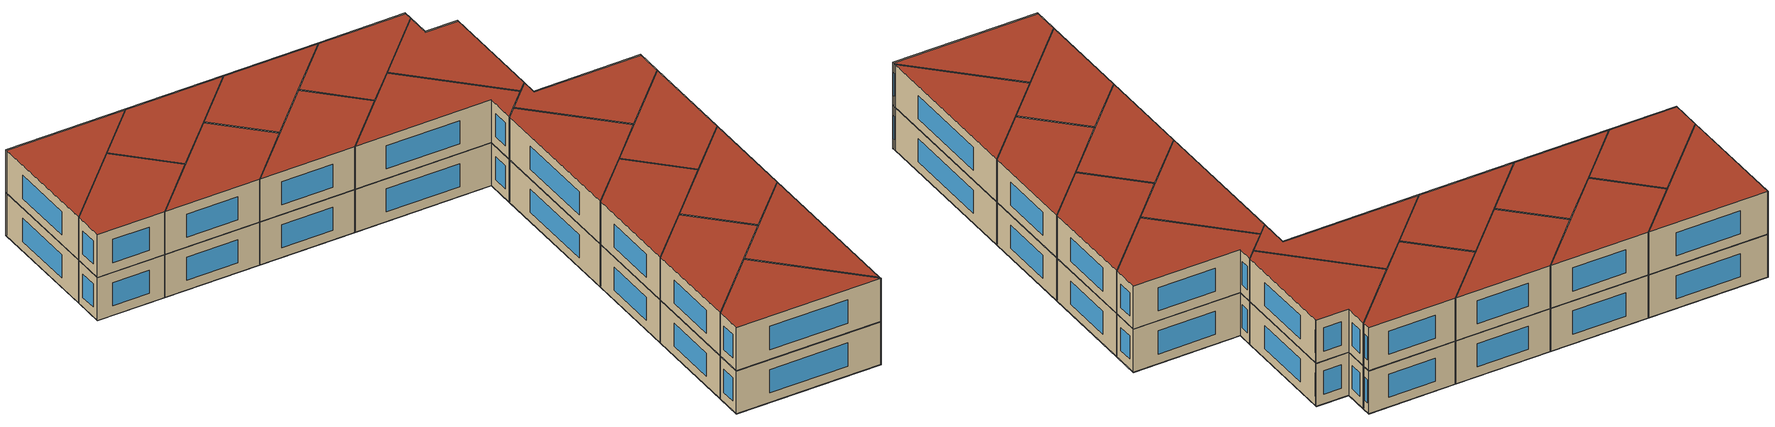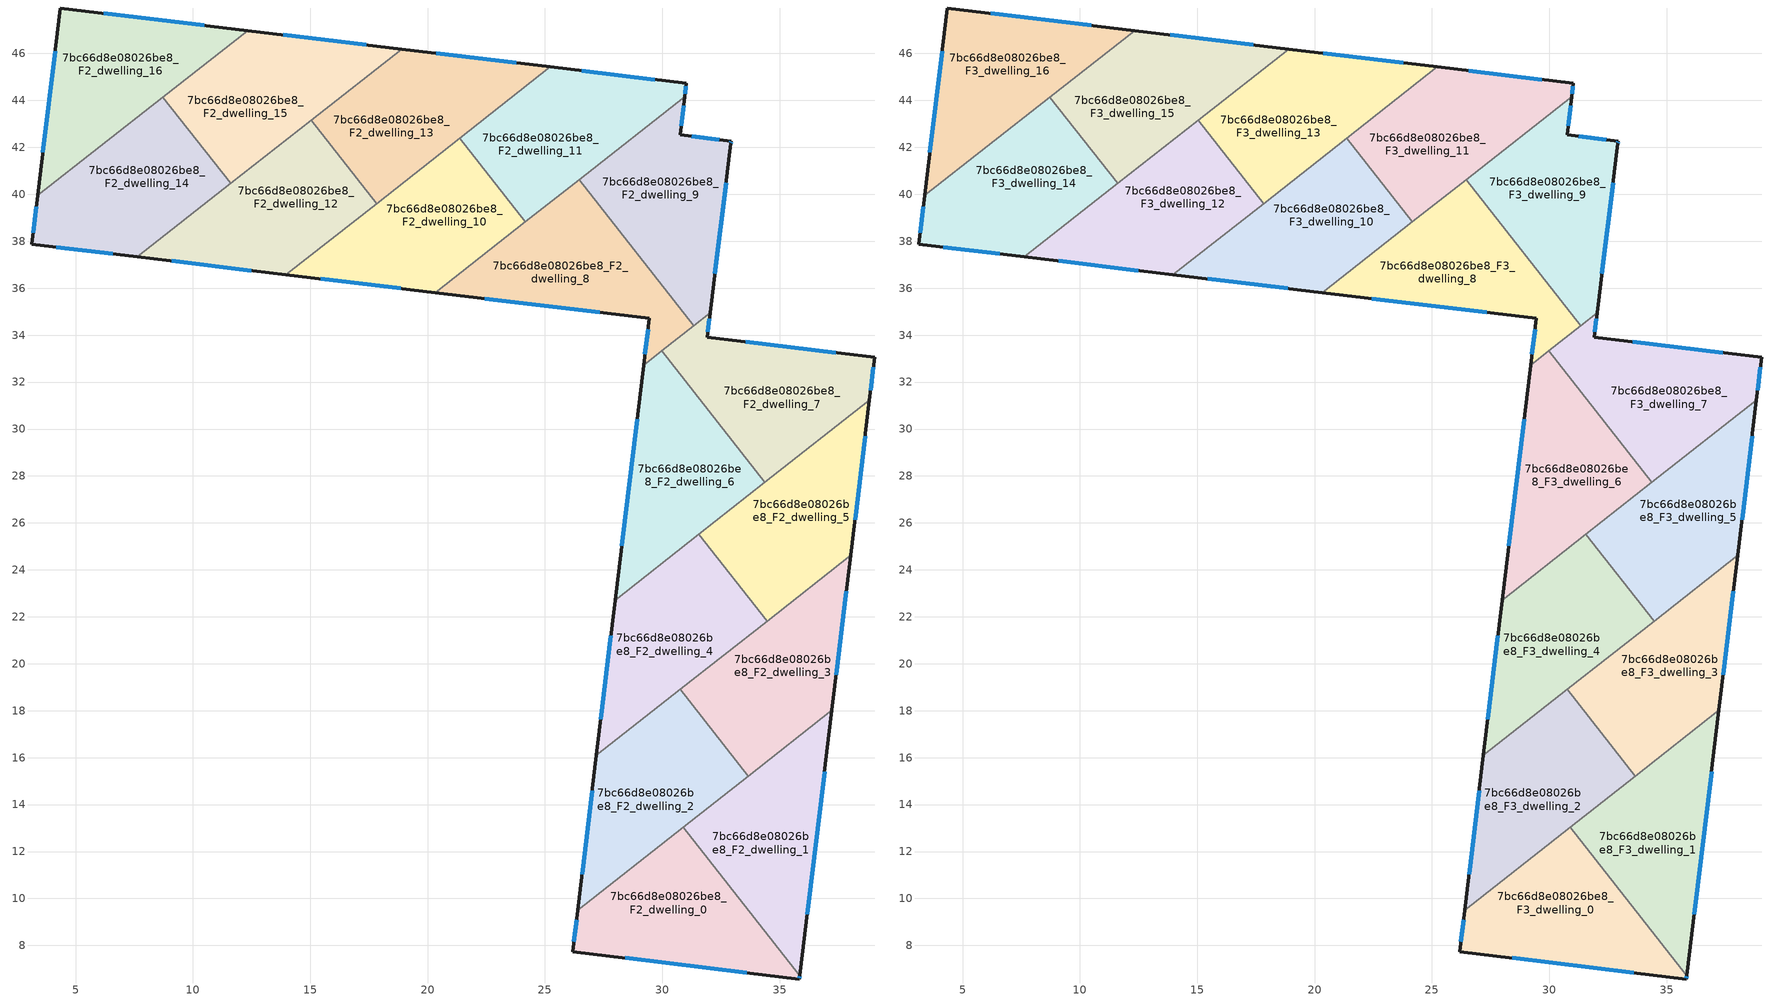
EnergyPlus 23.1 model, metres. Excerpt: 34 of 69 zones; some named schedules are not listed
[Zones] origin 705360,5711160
7bc66d8e08026be8_F2_dwelling_0
 floor to 7bc66d8e08026be8_F1_dwelling_0 (EU_floor_Construction): 35.84,6.57 35.86,6.71 30.89,13.04 26.4,9.51 26.18,7.74 z6
 wall outside (EU_wall_Construction): 35.86,6.71 35.84,6.57 26.18,7.74 26.4,9.51 z6:9
 wall to 7bc66d8e08026be8_F2_dwelling_1 (EU_wall_Construction): 30.89,13.04 35.86,6.71 z6:9
 wall to 7bc66d8e08026be8_F2_dwelling_2 (EU_wall_Construction): 26.4,9.51 30.89,13.04 z6:9
 window (EU_Window_Construction): 35.85,6.68 35.84,6.6 / 33.6,6.84 28.42,7.47 / 26.23,8.15 26.35,9.1 z6.69:8.31
7bc66d8e08026be8_F2_dwelling_1
 floor to 7bc66d8e08026be8_F1_dwelling_1 (EU_floor_Construction): 35.86,6.71 37.22,18.01 30.89,13.04 z6
 wall outside (EU_wall_Construction): 37.22,18.01 35.86,6.71 z6:9
 wall to 7bc66d8e08026be8_F2_dwelling_3 (EU_wall_Construction): 33.66,15.21 37.22,18.01 z6:9
 wall to 7bc66d8e08026be8_F2_dwelling_2 (EU_wall_Construction): 30.89,13.04 33.66,15.21 z6:9
 window (EU_Window_Construction): 36.91,15.4 36.17,9.33 z6.69:8.31
7bc66d8e08026be8_F2_dwelling_10
 floor to 7bc66d8e08026be8_F1_dwelling_10 (EU_floor_Construction): 24.17,38.83 21.37,42.39 13.96,36.58 20.33,35.81 z6
 wall outside (EU_wall_Construction): 20.33,35.81 13.96,36.58 z6:9
 wall to 7bc66d8e08026be8_F2_dwelling_11 (EU_wall_Construction): 21.37,42.39 24.17,38.83 z6:9
 wall to 7bc66d8e08026be8_F2_dwelling_12 (EU_wall_Construction): 13.96,36.58 17.82,39.6 z6:9
 wall to 7bc66d8e08026be8_F2_dwelling_8 (EU_wall_Construction): 24.17,38.83 20.33,35.81 z6:9
 wall to 7bc66d8e08026be8_F2_dwelling_13 (EU_wall_Construction): 17.82,39.6 21.37,42.39 z6:9
 window (EU_Window_Construction): 18.86,35.99 15.44,36.4 z6.69:8.31
7bc66d8e08026be8_F2_dwelling_11
 floor to 7bc66d8e08026be8_F1_dwelling_11 (EU_floor_Construction): 30.95,44.15 31.02,44.73 25.23,45.42 21.37,42.39 24.17,38.83 z6
 wall outside (EU_wall_Construction): 25.23,45.42 31.02,44.73 30.95,44.15 z6:9
 wall to 7bc66d8e08026be8_F2_dwelling_13 (EU_wall_Construction): 21.37,42.39 25.23,45.42 z6:9
 wall to 7bc66d8e08026be8_F2_dwelling_9 (EU_wall_Construction): 30.95,44.15 26.46,40.63 z6:9
 wall to 7bc66d8e08026be8_F2_dwelling_8 (EU_wall_Construction): 26.46,40.63 24.16,38.83 z6:9
 window (EU_Window_Construction): 26.57,45.26 29.68,44.89 / 31,44.6 30.97,44.29 z6.69:8.31
7bc66d8e08026be8_F2_dwelling_12
 floor to 7bc66d8e08026be8_F1_dwelling_12 (EU_floor_Construction): 17.82,39.61 15.03,43.16 7.62,37.34 13.96,36.58 z6
 wall outside (EU_wall_Construction): 13.96,36.58 7.62,37.34 z6:9
 wall to 7bc66d8e08026be8_F2_dwelling_13 (EU_wall_Construction): 15.03,43.16 17.82,39.61 z6:9
 wall to 7bc66d8e08026be8_F2_dwelling_14 (EU_wall_Construction): 7.62,37.34 11.6,40.46 z6:9
 wall to 7bc66d8e08026be8_F2_dwelling_15 (EU_wall_Construction): 11.6,40.46 15.03,43.16 z6:9
 window (EU_Window_Construction): 12.5,36.75 9.09,37.16 z6.69:8.31
7bc66d8e08026be8_F2_dwelling_13
 floor to 7bc66d8e08026be8_F1_dwelling_13 (EU_floor_Construction): 25.23,45.42 18.89,46.19 15.03,43.16 17.82,39.61 z6
 wall outside (EU_wall_Construction): 18.89,46.19 25.23,45.42 z6:9
 wall to 7bc66d8e08026be8_F2_dwelling_15 (EU_wall_Construction): 15.03,43.16 18.89,46.19 z6:9
 window (EU_Window_Construction): 20.36,46.01 23.77,45.6 z6.69:8.31
7bc66d8e08026be8_F2_dwelling_14
 floor to 7bc66d8e08026be8_F1_dwelling_14 (EU_floor_Construction): 11.6,40.46 8.72,44.14 3.39,39.95 3.14,37.88 7.62,37.34 z6
 wall outside (EU_wall_Construction): 7.62,37.34 3.14,37.88 3.39,39.95 z6:9
 wall to 7bc66d8e08026be8_F2_dwelling_15 (EU_wall_Construction): 8.72,44.14 11.6,40.46 z6:9
 wall to 7bc66d8e08026be8_F2_dwelling_16 (EU_wall_Construction): 3.39,39.95 8.72,44.14 z6:9
 window (EU_Window_Construction): 3.19,38.36 3.33,39.47 / 6.58,37.46 4.17,37.75 z6.69:8.31
7bc66d8e08026be8_F2_dwelling_15
 floor to 7bc66d8e08026be8_F1_dwelling_15 (EU_floor_Construction): 18.89,46.19 12.34,46.97 8.72,44.14 11.6,40.46 z6
 wall outside (EU_wall_Construction): 12.34,46.97 18.89,46.19 z6:9
 wall to 7bc66d8e08026be8_F2_dwelling_16 (EU_wall_Construction): 8.72,44.14 12.34,46.97 z6:9
 window (EU_Window_Construction): 13.85,46.79 17.37,46.37 z6.69:8.31
7bc66d8e08026be8_F2_dwelling_16
 floor to 7bc66d8e08026be8_F1_dwelling_16 (EU_floor_Construction): 12.34,46.97 4.35,47.94 3.39,39.95 z6
 wall outside (EU_wall_Construction): 3.39,39.95 4.35,47.94 12.34,46.97 z6:9
 window (EU_Window_Construction): 3.61,41.8 4.13,46.09 / 6.2,47.71 10.49,47.2 z6.69:8.31
7bc66d8e08026be8_F2_dwelling_2
 floor to 7bc66d8e08026be8_F1_dwelling_2 (EU_floor_Construction): 33.66,15.21 30.76,18.91 27.19,16.11 26.4,9.51 z6
 wall outside (EU_wall_Construction): 26.4,9.51 27.19,16.11 z6:9
 wall to 7bc66d8e08026be8_F2_dwelling_3 (EU_wall_Construction): 30.76,18.91 33.66,15.21 z6:9
 wall to 7bc66d8e08026be8_F2_dwelling_4 (EU_wall_Construction): 27.19,16.11 30.76,18.91 z6:9
 window (EU_Window_Construction): 26.58,11.04 27.01,14.58 z6.69:8.31
7bc66d8e08026be8_F2_dwelling_3
 floor to 7bc66d8e08026be8_F1_dwelling_3 (EU_floor_Construction): 37.22,18.01 38.02,24.62 30.76,18.91 33.66,15.21 z6
 wall outside (EU_wall_Construction): 38.02,24.62 37.22,18.01 z6:9
 wall to 7bc66d8e08026be8_F2_dwelling_5 (EU_wall_Construction): 34.46,21.82 38.02,24.62 z6:9
 wall to 7bc66d8e08026be8_F2_dwelling_4 (EU_wall_Construction): 30.76,18.91 34.46,21.82 z6:9
 window (EU_Window_Construction): 37.84,23.09 37.41,19.54 z6.69:8.31
7bc66d8e08026be8_F2_dwelling_4
 floor to 7bc66d8e08026be8_F1_dwelling_4 (EU_floor_Construction): 34.46,21.82 31.56,25.51 27.99,22.71 27.19,16.11 z6
 wall outside (EU_wall_Construction): 27.19,16.11 27.99,22.71 z6:9
 wall to 7bc66d8e08026be8_F2_dwelling_5 (EU_wall_Construction): 31.56,25.51 34.46,21.82 z6:9
 wall to 7bc66d8e08026be8_F2_dwelling_6 (EU_wall_Construction): 27.99,22.71 31.56,25.51 z6:9
 window (EU_Window_Construction): 27.38,17.64 27.81,21.19 z6.69:8.31
7bc66d8e08026be8_F2_dwelling_5
 floor to 7bc66d8e08026be8_F1_dwelling_5 (EU_floor_Construction): 38.02,24.62 38.82,31.22 31.56,25.51 34.46,21.82 z6
 wall outside (EU_wall_Construction): 38.82,31.22 38.02,24.62 z6:9
 wall to 7bc66d8e08026be8_F2_dwelling_7 (EU_wall_Construction): 34.37,27.72 38.82,31.22 z6:9
 wall to 7bc66d8e08026be8_F2_dwelling_6 (EU_wall_Construction): 31.56,25.51 34.37,27.72 z6:9
 window (EU_Window_Construction): 38.64,29.69 38.21,26.14 z6.69:8.31
7bc66d8e08026be8_F2_dwelling_6
 floor to 7bc66d8e08026be8_F1_dwelling_6 (EU_floor_Construction): 34.37,27.72 29.97,33.33 29.2,32.72 27.99,22.71 z6
 wall outside (EU_wall_Construction): 27.99,22.71 29.2,32.72 z6:9
 wall to 7bc66d8e08026be8_F2_dwelling_7 (EU_wall_Construction): 29.97,33.33 34.37,27.72 z6:9
 wall to 7bc66d8e08026be8_F2_dwelling_8 (EU_wall_Construction): 29.2,32.72 29.97,33.33 z6:9
 window (EU_Window_Construction): 28.27,25.03 28.92,30.41 z6.69:8.31
7bc66d8e08026be8_F2_dwelling_7
 floor to 7bc66d8e08026be8_F1_dwelling_7 (EU_floor_Construction): 38.82,31.22 39.05,33.05 31.91,33.91 32.04,34.95 29.97,33.33 34.37,27.72 z6
 wall outside (EU_wall_Construction): 32.04,34.95 31.91,33.91 39.05,33.05 38.82,31.22 z6:9
 wall to 7bc66d8e08026be8_F2_dwelling_9 (EU_wall_Construction): 31.34,34.4 32.04,34.95 z6:9
 wall to 7bc66d8e08026be8_F2_dwelling_8 (EU_wall_Construction): 29.97,33.33 31.34,34.4 z6:9
 window (EU_Window_Construction): 32.01,34.71 31.94,34.15 / 33.56,33.71 37.39,33.25 / 38.99,32.62 38.88,31.64 z6.69:8.31
7bc66d8e08026be8_F2_dwelling_8
 floor to 7bc66d8e08026be8_F1_dwelling_8 (EU_floor_Construction): 31.34,34.4 26.46,40.63 20.33,35.81 29.45,34.72 29.2,32.72 z6
 wall outside (EU_wall_Construction): 29.2,32.72 29.45,34.72 20.33,35.81 z6:9
 wall to 7bc66d8e08026be8_F2_dwelling_9 (EU_wall_Construction): 26.46,40.63 31.34,34.4 z6:9
 window (EU_Window_Construction): 27.34,34.97 22.44,35.56 / 29.26,33.19 29.39,34.26 z6.69:8.31
7bc66d8e08026be8_F2_dwelling_9
 floor to 7bc66d8e08026be8_F1_dwelling_9 (EU_floor_Construction): 32.04,34.95 32.92,42.17 32.93,42.27 30.76,42.54 30.95,44.15 26.46,40.63 31.34,34.4 z6
 wall outside (EU_wall_Construction): 30.95,44.15 30.76,42.54 32.93,42.27 32.92,42.17 32.04,34.95 z6:9
 window (EU_Window_Construction): 30.91,43.78 30.8,42.91 / 31.26,42.47 32.42,42.33 / 32.92,42.24 32.92,42.19 / 32.71,40.5 32.24,36.62 z6.69:8.31
7bc66d8e08026be8_F3_dwelling_0
 floor to 7bc66d8e08026be8_F2_dwelling_0 (EU_floor_Construction): 35.84,6.57 35.86,6.71 30.89,13.04 26.4,9.51 26.18,7.74 z9
 wall outside (EU_wall_Construction): 35.86,6.71 35.84,6.57 26.18,7.74 26.4,9.51 z9:12
 wall to 7bc66d8e08026be8_F3_dwelling_1 (EU_wall_Construction): 30.89,13.04 35.86,6.71 z9:12
 wall to 7bc66d8e08026be8_F3_dwelling_2 (EU_wall_Construction): 26.4,9.51 30.89,13.04 z9:12
 window (EU_Window_Construction): 35.85,6.68 35.84,6.6 / 33.6,6.84 28.42,7.47 / 26.23,8.15 26.35,9.1 z9.69:11.31
 roof outside (EU_roof_Construction): 30.89,13.04 35.86,6.71 35.84,6.57 26.18,7.74 26.4,9.51 z12
7bc66d8e08026be8_F3_dwelling_1
 floor to 7bc66d8e08026be8_F2_dwelling_1 (EU_floor_Construction): 35.86,6.71 37.22,18.01 30.89,13.04 z9
 wall outside (EU_wall_Construction): 37.22,18.01 35.86,6.71 z9:12
 wall to 7bc66d8e08026be8_F3_dwelling_3 (EU_wall_Construction): 33.66,15.21 37.22,18.01 z9:12
 wall to 7bc66d8e08026be8_F3_dwelling_2 (EU_wall_Construction): 30.89,13.04 33.66,15.21 z9:12
 window (EU_Window_Construction): 36.91,15.4 36.17,9.33 z9.69:11.31
 roof outside (EU_roof_Construction): 37.22,18.01 35.86,6.71 30.89,13.04 z12
7bc66d8e08026be8_F3_dwelling_10
 floor to 7bc66d8e08026be8_F2_dwelling_10 (EU_floor_Construction): 24.17,38.83 21.37,42.39 13.96,36.58 20.33,35.81 z9
 wall outside (EU_wall_Construction): 20.33,35.81 13.96,36.58 z9:12
 wall to 7bc66d8e08026be8_F3_dwelling_11 (EU_wall_Construction): 21.37,42.39 24.17,38.83 z9:12
 wall to 7bc66d8e08026be8_F3_dwelling_12 (EU_wall_Construction): 13.96,36.58 17.82,39.6 z9:12
 wall to 7bc66d8e08026be8_F3_dwelling_8 (EU_wall_Construction): 24.17,38.83 20.33,35.81 z9:12
 wall to 7bc66d8e08026be8_F3_dwelling_13 (EU_wall_Construction): 17.82,39.6 21.37,42.39 z9:12
 window (EU_Window_Construction): 18.86,35.99 15.44,36.4 z9.69:11.31
 roof outside (EU_roof_Construction): 21.37,42.39 24.17,38.83 20.33,35.81 13.96,36.58 z12
7bc66d8e08026be8_F3_dwelling_11
 floor to 7bc66d8e08026be8_F2_dwelling_11 (EU_floor_Construction): 30.95,44.15 31.02,44.73 25.23,45.42 21.37,42.39 24.17,38.83 z9
 wall outside (EU_wall_Construction): 25.23,45.42 31.02,44.73 30.95,44.15 z9:12
 wall to 7bc66d8e08026be8_F3_dwelling_13 (EU_wall_Construction): 21.37,42.39 25.23,45.42 z9:12
 wall to 7bc66d8e08026be8_F3_dwelling_9 (EU_wall_Construction): 30.95,44.15 26.46,40.63 z9:12
 wall to 7bc66d8e08026be8_F3_dwelling_8 (EU_wall_Construction): 26.46,40.63 24.16,38.83 z9:12
 window (EU_Window_Construction): 26.57,45.26 29.68,44.89 / 31,44.6 30.97,44.29 z9.69:11.31
 roof outside (EU_roof_Construction): 31.02,44.73 30.95,44.15 24.17,38.83 21.37,42.39 25.23,45.42 z12
7bc66d8e08026be8_F3_dwelling_12
 floor to 7bc66d8e08026be8_F2_dwelling_12 (EU_floor_Construction): 17.82,39.61 15.03,43.16 7.62,37.34 13.96,36.58 z9
 wall outside (EU_wall_Construction): 13.96,36.58 7.62,37.34 z9:12
 wall to 7bc66d8e08026be8_F3_dwelling_13 (EU_wall_Construction): 15.03,43.16 17.82,39.61 z9:12
 wall to 7bc66d8e08026be8_F3_dwelling_14 (EU_wall_Construction): 7.62,37.34 11.6,40.46 z9:12
 wall to 7bc66d8e08026be8_F3_dwelling_15 (EU_wall_Construction): 11.6,40.46 15.03,43.16 z9:12
 window (EU_Window_Construction): 12.5,36.75 9.09,37.16 z9.69:11.31
 roof outside (EU_roof_Construction): 15.03,43.16 17.82,39.61 13.96,36.58 7.62,37.34 z12
7bc66d8e08026be8_F3_dwelling_13
 floor to 7bc66d8e08026be8_F2_dwelling_13 (EU_floor_Construction): 25.23,45.42 18.89,46.19 15.03,43.16 17.82,39.61 z9
 wall outside (EU_wall_Construction): 18.89,46.19 25.23,45.42 z9:12
 wall to 7bc66d8e08026be8_F3_dwelling_15 (EU_wall_Construction): 15.03,43.16 18.89,46.19 z9:12
 window (EU_Window_Construction): 20.36,46.01 23.77,45.6 z9.69:11.31
 roof outside (EU_roof_Construction): 25.23,45.42 17.82,39.61 15.03,43.16 18.89,46.19 z12
7bc66d8e08026be8_F3_dwelling_14
 floor to 7bc66d8e08026be8_F2_dwelling_14 (EU_floor_Construction): 11.6,40.46 8.72,44.14 3.39,39.95 3.14,37.88 7.62,37.34 z9
 wall outside (EU_wall_Construction): 7.62,37.34 3.14,37.88 3.39,39.95 z9:12
 wall to 7bc66d8e08026be8_F3_dwelling_15 (EU_wall_Construction): 8.72,44.14 11.6,40.46 z9:12
 wall to 7bc66d8e08026be8_F3_dwelling_16 (EU_wall_Construction): 3.39,39.95 8.72,44.14 z9:12
 window (EU_Window_Construction): 3.19,38.36 3.33,39.47 / 6.58,37.46 4.17,37.75 z9.69:11.31
 roof outside (EU_roof_Construction): 8.72,44.14 11.6,40.46 7.62,37.34 3.14,37.88 3.39,39.95 z12
7bc66d8e08026be8_F3_dwelling_15
 floor to 7bc66d8e08026be8_F2_dwelling_15 (EU_floor_Construction): 18.89,46.19 12.34,46.97 8.72,44.14 11.6,40.46 z9
 wall outside (EU_wall_Construction): 12.34,46.97 18.89,46.19 z9:12
 wall to 7bc66d8e08026be8_F3_dwelling_16 (EU_wall_Construction): 8.72,44.14 12.34,46.97 z9:12
 window (EU_Window_Construction): 13.85,46.79 17.37,46.37 z9.69:11.31
 roof outside (EU_roof_Construction): 18.89,46.19 11.6,40.46 8.72,44.14 12.34,46.97 z12
7bc66d8e08026be8_F3_dwelling_16
 floor to 7bc66d8e08026be8_F2_dwelling_16 (EU_floor_Construction): 12.34,46.97 4.35,47.94 3.39,39.95 z9
 wall outside (EU_wall_Construction): 3.39,39.95 4.35,47.94 12.34,46.97 z9:12
 window (EU_Window_Construction): 3.61,41.8 4.13,46.09 / 6.2,47.71 10.49,47.2 z9.69:11.31
 roof outside (EU_roof_Construction): 12.34,46.97 3.39,39.95 4.35,47.94 z12
7bc66d8e08026be8_F3_dwelling_2
 floor to 7bc66d8e08026be8_F2_dwelling_2 (EU_floor_Construction): 33.66,15.21 30.76,18.91 27.19,16.11 26.4,9.51 z9
 wall outside (EU_wall_Construction): 26.4,9.51 27.19,16.11 z9:12
 wall to 7bc66d8e08026be8_F3_dwelling_3 (EU_wall_Construction): 30.76,18.91 33.66,15.21 z9:12
 wall to 7bc66d8e08026be8_F3_dwelling_4 (EU_wall_Construction): 27.19,16.11 30.76,18.91 z9:12
 window (EU_Window_Construction): 26.58,11.04 27.01,14.58 z9.69:11.31
 roof outside (EU_roof_Construction): 30.76,18.91 33.66,15.21 26.4,9.51 27.19,16.11 z12
7bc66d8e08026be8_F3_dwelling_3
 floor to 7bc66d8e08026be8_F2_dwelling_3 (EU_floor_Construction): 37.22,18.01 38.02,24.62 30.76,18.91 33.66,15.21 z9
 wall outside (EU_wall_Construction): 38.02,24.62 37.22,18.01 z9:12
 wall to 7bc66d8e08026be8_F3_dwelling_5 (EU_wall_Construction): 34.46,21.82 38.02,24.62 z9:12
 wall to 7bc66d8e08026be8_F3_dwelling_4 (EU_wall_Construction): 30.76,18.91 34.46,21.82 z9:12
 window (EU_Window_Construction): 37.84,23.09 37.41,19.54 z9.69:11.31
 roof outside (EU_roof_Construction): 38.02,24.62 37.22,18.01 33.66,15.21 30.76,18.91 z12
7bc66d8e08026be8_F3_dwelling_4
 floor to 7bc66d8e08026be8_F2_dwelling_4 (EU_floor_Construction): 34.46,21.82 31.56,25.51 27.99,22.71 27.19,16.11 z9
 wall outside (EU_wall_Construction): 27.19,16.11 27.99,22.71 z9:12
 wall to 7bc66d8e08026be8_F3_dwelling_5 (EU_wall_Construction): 31.56,25.51 34.46,21.82 z9:12
 wall to 7bc66d8e08026be8_F3_dwelling_6 (EU_wall_Construction): 27.99,22.71 31.56,25.51 z9:12
 window (EU_Window_Construction): 27.38,17.64 27.81,21.19 z9.69:11.31
 roof outside (EU_roof_Construction): 31.56,25.51 34.46,21.82 27.19,16.11 27.99,22.71 z12
7bc66d8e08026be8_F3_dwelling_5
 floor to 7bc66d8e08026be8_F2_dwelling_5 (EU_floor_Construction): 38.02,24.62 38.82,31.22 31.56,25.51 34.46,21.82 z9
 wall outside (EU_wall_Construction): 38.82,31.22 38.02,24.62 z9:12
 wall to 7bc66d8e08026be8_F3_dwelling_7 (EU_wall_Construction): 34.37,27.72 38.82,31.22 z9:12
 wall to 7bc66d8e08026be8_F3_dwelling_6 (EU_wall_Construction): 31.56,25.51 34.37,27.72 z9:12
 window (EU_Window_Construction): 38.64,29.69 38.21,26.14 z9.69:11.31
 roof outside (EU_roof_Construction): 38.82,31.22 38.02,24.62 34.46,21.82 31.56,25.51 z12
7bc66d8e08026be8_F3_dwelling_6
 floor to 7bc66d8e08026be8_F2_dwelling_6 (EU_floor_Construction): 34.37,27.72 29.97,33.33 29.2,32.72 27.99,22.71 z9
 wall outside (EU_wall_Construction): 27.99,22.71 29.2,32.72 z9:12
 wall to 7bc66d8e08026be8_F3_dwelling_7 (EU_wall_Construction): 29.97,33.33 34.37,27.72 z9:12
 wall to 7bc66d8e08026be8_F3_dwelling_8 (EU_wall_Construction): 29.2,32.72 29.97,33.33 z9:12
 window (EU_Window_Construction): 28.27,25.03 28.92,30.41 z9.69:11.31
 roof outside (EU_roof_Construction): 29.97,33.33 34.37,27.72 27.99,22.71 29.2,32.72 z12
7bc66d8e08026be8_F3_dwelling_7
 floor to 7bc66d8e08026be8_F2_dwelling_7 (EU_floor_Construction): 38.82,31.22 39.05,33.05 31.91,33.91 32.04,34.95 29.97,33.33 34.37,27.72 z9
 wall outside (EU_wall_Construction): 32.04,34.95 31.91,33.91 39.05,33.05 38.82,31.22 z9:12
 wall to 7bc66d8e08026be8_F3_dwelling_9 (EU_wall_Construction): 31.34,34.4 32.04,34.95 z9:12
 wall to 7bc66d8e08026be8_F3_dwelling_8 (EU_wall_Construction): 29.97,33.33 31.34,34.4 z9:12
 window (EU_Window_Construction): 32.01,34.71 31.94,34.15 / 33.56,33.71 37.39,33.25 / 38.99,32.62 38.88,31.64 z9.69:11.31
 roof outside (EU_roof_Construction): 39.05,33.05 38.82,31.22 34.37,27.72 29.97,33.33 32.04,34.95 31.91,33.91 z12
7bc66d8e08026be8_F3_dwelling_8
 floor to 7bc66d8e08026be8_F2_dwelling_8 (EU_floor_Construction): 31.34,34.4 26.46,40.63 20.33,35.81 29.45,34.72 29.2,32.72 z9
 wall outside (EU_wall_Construction): 29.2,32.72 29.45,34.72 20.33,35.81 z9:12
 wall to 7bc66d8e08026be8_F3_dwelling_9 (EU_wall_Construction): 26.46,40.63 31.34,34.4 z9:12
 window (EU_Window_Construction): 27.34,34.97 22.44,35.56 / 29.26,33.19 29.39,34.26 z9.69:11.31
 roof outside (EU_roof_Construction): 26.46,40.63 31.34,34.4 29.2,32.72 29.45,34.72 20.33,35.81 z12
7bc66d8e08026be8_F3_dwelling_9
 floor to 7bc66d8e08026be8_F2_dwelling_9 (EU_floor_Construction): 32.04,34.95 32.92,42.17 32.93,42.27 30.76,42.54 30.95,44.15 26.46,40.63 31.34,34.4 z9
 wall outside (EU_wall_Construction): 30.95,44.15 30.76,42.54 32.93,42.27 32.92,42.17 32.04,34.95 z9:12
 window (EU_Window_Construction): 30.91,43.78 30.8,42.91 / 31.26,42.47 32.42,42.33 / 32.92,42.24 32.92,42.19 / 32.71,40.5 32.24,36.62 z9.69:11.31
 roof outside (EU_roof_Construction): 32.93,42.27 32.92,42.17 32.04,34.95 31.34,34.4 26.46,40.63 30.95,44.15 30.76,42.54 z12
[Building]
EU S2 Campaign: North Axis=0; Terrain=City; Solar Distribution=FullExterior
[Site:Location]
London: Latitude=51.5; Longitude=-0.5; Time Zone=0; Elevation=25
[SizingPeriod:WeatherFileDays]
AnnualSizingPeriod: Begin Month=1; Begin Day of Month=1; End Month=12; End Day of Month=31; Day of Week for Start Day=Monday; Use Weather File Daylight Saving Period=No; Use Weather File Rain and Snow Indicators=No
[MATERIAL]
EU_InternalMass_Material: Roughness=MediumRough; Thickness=0.1; Conductivity=1; Density=1800; Specific Heat=900; Thermal Absorptance=0.9; Solar Absorptance=0.7; Visible Absorptance=0.7
[MATERIAL:NOMASS] Roughness=MediumRough; Thermal Absorptance=0.9; Solar Absorptance=0.7; Visible Absorptance=0.7
Name | Thermal Resistance
EU_wall_NoMass | 0.635353
EU_roof_NoMass | 0.675062
EU_floor_NoMass | 1.96382
[WINDOWMATERIAL:SIMPLEGLAZINGSYSTEM]
EU_Window_SimpleGlazing: UFactor=2.96269; Solar Heat Gain Coefficient=0.76; Visible Transmittance=0.76
[CONSTRUCTION]
EU_wall_Construction: EU_wall_NoMass
EU_roof_Construction: EU_roof_NoMass
EU_floor_Construction: EU_floor_NoMass
EU_InternalMass_Construction: EU_InternalMass_Material
EU_Window_Construction: EU_Window_SimpleGlazing
[ZONE] Type=1; Multiplier=1; Ceiling Height=autocalculate; Floor Area=autocalculate; Part of Total Floor Area=Yes
Name | Volume
7bc66d8e08026be8_F2_dwelling_0; 7bc66d8e08026be8_F3_dwelling_0 | 97.0789
7bc66d8e08026be8_F2_dwelling_1; 7bc66d8e08026be8_F3_dwelling_1 | 97.1023
7bc66d8e08026be8_F2_dwelling_10; 7bc66d8e08026be8_F3_dwelling_10 | 97.0942
7bc66d8e08026be8_F2_dwelling_11; 7bc66d8e08026be8_F3_dwelling_11 | 97.092
7bc66d8e08026be8_F2_dwelling_12; 7bc66d8e08026be8_F3_dwelling_12 | 97.0605
7bc66d8e08026be8_F2_dwelling_13; 7bc66d8e08026be8_F3_dwelling_13 | 97.0759
7bc66d8e08026be8_F2_dwelling_14; 7bc66d8e08026be8_F3_dwelling_14 | 97.0884
7bc66d8e08026be8_F2_dwelling_15; 7bc66d8e08026be8_F3_dwelling_15 | 97.0898
7bc66d8e08026be8_F2_dwelling_16; 7bc66d8e08026be8_F3_dwelling_16 | 97.0854
7bc66d8e08026be8_F2_dwelling_2; 7bc66d8e08026be8_F3_dwelling_2 | 97.0876
7bc66d8e08026be8_F2_dwelling_3; 7bc66d8e08026be8_F3_dwelling_3 | 97.073
7bc66d8e08026be8_F2_dwelling_4; 7bc66d8e08026be8_F3_dwelling_4 | 97.0825
7bc66d8e08026be8_F2_dwelling_5; 7bc66d8e08026be8_F3_dwelling_5 | 97.0752
7bc66d8e08026be8_F2_dwelling_6; 7bc66d8e08026be8_F3_dwelling_6 | 97.1052
7bc66d8e08026be8_F2_dwelling_7; 7bc66d8e08026be8_F3_dwelling_7 | 97.0847
7bc66d8e08026be8_F2_dwelling_8; 7bc66d8e08026be8_F3_dwelling_8 | 97.0715
7bc66d8e08026be8_F2_dwelling_9; 7bc66d8e08026be8_F3_dwelling_9 | 97.1104
[INTERNALMASS] Construction=EU_InternalMass_Construction
Name | Zone or ZoneList | Surface Area
7bc66d8e08026be8_F2_dwelling_0_EU_InternalMass | 7bc66d8e08026be8_F2_dwelling_0 | 32.3618
7bc66d8e08026be8_F2_dwelling_1_EU_InternalMass | 7bc66d8e08026be8_F2_dwelling_1 | 32.3655
7bc66d8e08026be8_F2_dwelling_2_EU_InternalMass | 7bc66d8e08026be8_F2_dwelling_2 | 32.3609
7bc66d8e08026be8_F2_dwelling_3_EU_InternalMass | 7bc66d8e08026be8_F2_dwelling_3 | 32.3578
7bc66d8e08026be8_F2_dwelling_4_EU_InternalMass | 7bc66d8e08026be8_F2_dwelling_4 | 32.3594
7bc66d8e08026be8_F2_dwelling_5_EU_InternalMass | 7bc66d8e08026be8_F2_dwelling_5 | 32.3583
7bc66d8e08026be8_F2_dwelling_6_EU_InternalMass | 7bc66d8e08026be8_F2_dwelling_6 | 32.3677
7bc66d8e08026be8_F2_dwelling_7_EU_InternalMass | 7bc66d8e08026be8_F2_dwelling_7 | 32.3613
7bc66d8e08026be8_F2_dwelling_8_EU_InternalMass | 7bc66d8e08026be8_F2_dwelling_8 | 32.3571
7bc66d8e08026be8_F2_dwelling_9_EU_InternalMass | 7bc66d8e08026be8_F2_dwelling_9 | 32.37
7bc66d8e08026be8_F2_dwelling_10_EU_InternalMass | 7bc66d8e08026be8_F2_dwelling_10 | 32.3647
7bc66d8e08026be8_F2_dwelling_11_EU_InternalMass | 7bc66d8e08026be8_F2_dwelling_11 | 32.3651
7bc66d8e08026be8_F2_dwelling_12_EU_InternalMass | 7bc66d8e08026be8_F2_dwelling_12 | 32.3533
7bc66d8e08026be8_F2_dwelling_13_EU_InternalMass | 7bc66d8e08026be8_F2_dwelling_13 | 32.3571
7bc66d8e08026be8_F2_dwelling_14_EU_InternalMass | 7bc66d8e08026be8_F2_dwelling_14 | 32.3624
7bc66d8e08026be8_F2_dwelling_15_EU_InternalMass | 7bc66d8e08026be8_F2_dwelling_15 | 32.3628
7bc66d8e08026be8_F2_dwelling_16_EU_InternalMass | 7bc66d8e08026be8_F2_dwelling_16 | 32.3618
7bc66d8e08026be8_F3_dwelling_0_EU_InternalMass | 7bc66d8e08026be8_F3_dwelling_0 | 32.3618
7bc66d8e08026be8_F3_dwelling_1_EU_InternalMass | 7bc66d8e08026be8_F3_dwelling_1 | 32.3655
7bc66d8e08026be8_F3_dwelling_2_EU_InternalMass | 7bc66d8e08026be8_F3_dwelling_2 | 32.3609
7bc66d8e08026be8_F3_dwelling_3_EU_InternalMass | 7bc66d8e08026be8_F3_dwelling_3 | 32.3578
7bc66d8e08026be8_F3_dwelling_4_EU_InternalMass | 7bc66d8e08026be8_F3_dwelling_4 | 32.3594
7bc66d8e08026be8_F3_dwelling_5_EU_InternalMass | 7bc66d8e08026be8_F3_dwelling_5 | 32.3583
7bc66d8e08026be8_F3_dwelling_6_EU_InternalMass | 7bc66d8e08026be8_F3_dwelling_6 | 32.3677
7bc66d8e08026be8_F3_dwelling_7_EU_InternalMass | 7bc66d8e08026be8_F3_dwelling_7 | 32.3613
7bc66d8e08026be8_F3_dwelling_8_EU_InternalMass | 7bc66d8e08026be8_F3_dwelling_8 | 32.3571
7bc66d8e08026be8_F3_dwelling_9_EU_InternalMass | 7bc66d8e08026be8_F3_dwelling_9 | 32.37
7bc66d8e08026be8_F3_dwelling_10_EU_InternalMass | 7bc66d8e08026be8_F3_dwelling_10 | 32.3647
7bc66d8e08026be8_F3_dwelling_11_EU_InternalMass | 7bc66d8e08026be8_F3_dwelling_11 | 32.3651
7bc66d8e08026be8_F3_dwelling_12_EU_InternalMass | 7bc66d8e08026be8_F3_dwelling_12 | 32.3533
7bc66d8e08026be8_F3_dwelling_13_EU_InternalMass | 7bc66d8e08026be8_F3_dwelling_13 | 32.3571
7bc66d8e08026be8_F3_dwelling_14_EU_InternalMass | 7bc66d8e08026be8_F3_dwelling_14 | 32.3624
7bc66d8e08026be8_F3_dwelling_15_EU_InternalMass | 7bc66d8e08026be8_F3_dwelling_15 | 32.3628
7bc66d8e08026be8_F3_dwelling_16_EU_InternalMass | 7bc66d8e08026be8_F3_dwelling_16 | 32.3618
[OTHEREQUIPMENT] Fuel Type=Electricity; Design Level Calculation Method=Watts/Area; Power per Zone Floor Area=1; Fraction Latent=0; Fraction Radiant=0; Fraction Lost=0; Carbon Dioxide Generation Rate=0; EndUse Subcategory=EU_Step8_InternalGains
Name | Zone or ZoneList or Space or SpaceList | Schedule
EU_Step8_InternalGain_7bc66d8e08026be8_F2_dwelling_0_f000 | 7bc66d8e08026be8_F2_dwelling_0 | EU_Step8_GainSchedule_7bc66d8e08026be8_F2_dwelling_0_f000
EU_Step8_InternalGain_7bc66d8e08026be8_F2_dwelling_1_f000 | 7bc66d8e08026be8_F2_dwelling_1 | EU_Step8_GainSchedule_7bc66d8e08026be8_F2_dwelling_1_f000
EU_Step8_InternalGain_7bc66d8e08026be8_F2_dwelling_2_f000 | 7bc66d8e08026be8_F2_dwelling_2 | EU_Step8_GainSchedule_7bc66d8e08026be8_F2_dwelling_2_f000
EU_Step8_InternalGain_7bc66d8e08026be8_F2_dwelling_3_f000 | 7bc66d8e08026be8_F2_dwelling_3 | EU_Step8_GainSchedule_7bc66d8e08026be8_F2_dwelling_3_f000
EU_Step8_InternalGain_7bc66d8e08026be8_F2_dwelling_4_f000 | 7bc66d8e08026be8_F2_dwelling_4 | EU_Step8_GainSchedule_7bc66d8e08026be8_F2_dwelling_4_f000
EU_Step8_InternalGain_7bc66d8e08026be8_F2_dwelling_5_f000 | 7bc66d8e08026be8_F2_dwelling_5 | EU_Step8_GainSchedule_7bc66d8e08026be8_F2_dwelling_5_f000
EU_Step8_InternalGain_7bc66d8e08026be8_F2_dwelling_6_f000 | 7bc66d8e08026be8_F2_dwelling_6 | EU_Step8_GainSchedule_7bc66d8e08026be8_F2_dwelling_6_f000
EU_Step8_InternalGain_7bc66d8e08026be8_F2_dwelling_7_f000 | 7bc66d8e08026be8_F2_dwelling_7 | EU_Step8_GainSchedule_7bc66d8e08026be8_F2_dwelling_7_f000
EU_Step8_InternalGain_7bc66d8e08026be8_F2_dwelling_8_f000 | 7bc66d8e08026be8_F2_dwelling_8 | EU_Step8_GainSchedule_7bc66d8e08026be8_F2_dwelling_8_f000
EU_Step8_InternalGain_7bc66d8e08026be8_F2_dwelling_9_f000 | 7bc66d8e08026be8_F2_dwelling_9 | EU_Step8_GainSchedule_7bc66d8e08026be8_F2_dwelling_9_f000
EU_Step8_InternalGain_7bc66d8e08026be8_F2_dwelling_10_f000 | 7bc66d8e08026be8_F2_dwelling_10 | EU_Step8_GainSchedule_7bc66d8e08026be8_F2_dwelling_10_f000
EU_Step8_InternalGain_7bc66d8e08026be8_F2_dwelling_11_f000 | 7bc66d8e08026be8_F2_dwelling_11 | EU_Step8_GainSchedule_7bc66d8e08026be8_F2_dwelling_11_f000
EU_Step8_InternalGain_7bc66d8e08026be8_F2_dwelling_12_f000 | 7bc66d8e08026be8_F2_dwelling_12 | EU_Step8_GainSchedule_7bc66d8e08026be8_F2_dwelling_12_f000
EU_Step8_InternalGain_7bc66d8e08026be8_F2_dwelling_13_f000 | 7bc66d8e08026be8_F2_dwelling_13 | EU_Step8_GainSchedule_7bc66d8e08026be8_F2_dwelling_13_f000
EU_Step8_InternalGain_7bc66d8e08026be8_F2_dwelling_14_f000 | 7bc66d8e08026be8_F2_dwelling_14 | EU_Step8_GainSchedule_7bc66d8e08026be8_F2_dwelling_14_f000
EU_Step8_InternalGain_7bc66d8e08026be8_F2_dwelling_15_f000 | 7bc66d8e08026be8_F2_dwelling_15 | EU_Step8_GainSchedule_7bc66d8e08026be8_F2_dwelling_15_f000
EU_Step8_InternalGain_7bc66d8e08026be8_F2_dwelling_16_f000 | 7bc66d8e08026be8_F2_dwelling_16 | EU_Step8_GainSchedule_7bc66d8e08026be8_F2_dwelling_16_f000
EU_Step8_InternalGain_7bc66d8e08026be8_F3_dwelling_0_f000 | 7bc66d8e08026be8_F3_dwelling_0 | EU_Step8_GainSchedule_7bc66d8e08026be8_F3_dwelling_0_f000
EU_Step8_InternalGain_7bc66d8e08026be8_F3_dwelling_1_f000 | 7bc66d8e08026be8_F3_dwelling_1 | EU_Step8_GainSchedule_7bc66d8e08026be8_F3_dwelling_1_f000
EU_Step8_InternalGain_7bc66d8e08026be8_F3_dwelling_2_f000 | 7bc66d8e08026be8_F3_dwelling_2 | EU_Step8_GainSchedule_7bc66d8e08026be8_F3_dwelling_2_f000
EU_Step8_InternalGain_7bc66d8e08026be8_F3_dwelling_3_f000 | 7bc66d8e08026be8_F3_dwelling_3 | EU_Step8_GainSchedule_7bc66d8e08026be8_F3_dwelling_3_f000
EU_Step8_InternalGain_7bc66d8e08026be8_F3_dwelling_4_f000 | 7bc66d8e08026be8_F3_dwelling_4 | EU_Step8_GainSchedule_7bc66d8e08026be8_F3_dwelling_4_f000
EU_Step8_InternalGain_7bc66d8e08026be8_F3_dwelling_5_f000 | 7bc66d8e08026be8_F3_dwelling_5 | EU_Step8_GainSchedule_7bc66d8e08026be8_F3_dwelling_5_f000
EU_Step8_InternalGain_7bc66d8e08026be8_F3_dwelling_6_f000 | 7bc66d8e08026be8_F3_dwelling_6 | EU_Step8_GainSchedule_7bc66d8e08026be8_F3_dwelling_6_f000
EU_Step8_InternalGain_7bc66d8e08026be8_F3_dwelling_7_f000 | 7bc66d8e08026be8_F3_dwelling_7 | EU_Step8_GainSchedule_7bc66d8e08026be8_F3_dwelling_7_f000
EU_Step8_InternalGain_7bc66d8e08026be8_F3_dwelling_8_f000 | 7bc66d8e08026be8_F3_dwelling_8 | EU_Step8_GainSchedule_7bc66d8e08026be8_F3_dwelling_8_f000
EU_Step8_InternalGain_7bc66d8e08026be8_F3_dwelling_9_f000 | 7bc66d8e08026be8_F3_dwelling_9 | EU_Step8_GainSchedule_7bc66d8e08026be8_F3_dwelling_9_f000
EU_Step8_InternalGain_7bc66d8e08026be8_F3_dwelling_10_f000 | 7bc66d8e08026be8_F3_dwelling_10 | EU_Step8_GainSchedule_7bc66d8e08026be8_F3_dwelling_10_f000
EU_Step8_InternalGain_7bc66d8e08026be8_F3_dwelling_11_f000 | 7bc66d8e08026be8_F3_dwelling_11 | EU_Step8_GainSchedule_7bc66d8e08026be8_F3_dwelling_11_f000
EU_Step8_InternalGain_7bc66d8e08026be8_F3_dwelling_12_f000 | 7bc66d8e08026be8_F3_dwelling_12 | EU_Step8_GainSchedule_7bc66d8e08026be8_F3_dwelling_12_f000
EU_Step8_InternalGain_7bc66d8e08026be8_F3_dwelling_13_f000 | 7bc66d8e08026be8_F3_dwelling_13 | EU_Step8_GainSchedule_7bc66d8e08026be8_F3_dwelling_13_f000
EU_Step8_InternalGain_7bc66d8e08026be8_F3_dwelling_14_f000 | 7bc66d8e08026be8_F3_dwelling_14 | EU_Step8_GainSchedule_7bc66d8e08026be8_F3_dwelling_14_f000
EU_Step8_InternalGain_7bc66d8e08026be8_F3_dwelling_15_f000 | 7bc66d8e08026be8_F3_dwelling_15 | EU_Step8_GainSchedule_7bc66d8e08026be8_F3_dwelling_15_f000
EU_Step8_InternalGain_7bc66d8e08026be8_F3_dwelling_16_f000 | 7bc66d8e08026be8_F3_dwelling_16 | EU_Step8_GainSchedule_7bc66d8e08026be8_F3_dwelling_16_f000
[ZONEVENTILATION:DESIGNFLOWRATE] Schedule=EU_AlwaysOn; Design Flow Rate Calculation Method=AirChanges/Hour; Air Changes per Hour=0.555504; Ventilation Type=Natural; Fan Pressure Rise=0; Fan Total Efficiency=1; Constant Term Coefficient=1; Temperature Term Coefficient=0; Velocity Term Coefficient=0; Velocity Squared Term Coefficient=0; Minimum Indoor Temperature=-100; Maximum Indoor Temperature=100; Delta Temperature=-100; Minimum Outdoor Temperature=-100; Maximum Outdoor Temperature=100; Maximum Wind Speed=40
Name | Zone or ZoneList or Space or SpaceList
EU_ConstantAir_7bc66d8e08026be8_F2_dwelling_0 | 7bc66d8e08026be8_F2_dwelling_0
EU_ConstantAir_7bc66d8e08026be8_F2_dwelling_1 | 7bc66d8e08026be8_F2_dwelling_1
EU_ConstantAir_7bc66d8e08026be8_F2_dwelling_2 | 7bc66d8e08026be8_F2_dwelling_2
EU_ConstantAir_7bc66d8e08026be8_F2_dwelling_3 | 7bc66d8e08026be8_F2_dwelling_3
EU_ConstantAir_7bc66d8e08026be8_F2_dwelling_4 | 7bc66d8e08026be8_F2_dwelling_4
EU_ConstantAir_7bc66d8e08026be8_F2_dwelling_5 | 7bc66d8e08026be8_F2_dwelling_5
EU_ConstantAir_7bc66d8e08026be8_F2_dwelling_6 | 7bc66d8e08026be8_F2_dwelling_6
EU_ConstantAir_7bc66d8e08026be8_F2_dwelling_7 | 7bc66d8e08026be8_F2_dwelling_7
EU_ConstantAir_7bc66d8e08026be8_F2_dwelling_8 | 7bc66d8e08026be8_F2_dwelling_8
EU_ConstantAir_7bc66d8e08026be8_F2_dwelling_9 | 7bc66d8e08026be8_F2_dwelling_9
EU_ConstantAir_7bc66d8e08026be8_F2_dwelling_10 | 7bc66d8e08026be8_F2_dwelling_10
EU_ConstantAir_7bc66d8e08026be8_F2_dwelling_11 | 7bc66d8e08026be8_F2_dwelling_11
EU_ConstantAir_7bc66d8e08026be8_F2_dwelling_12 | 7bc66d8e08026be8_F2_dwelling_12
EU_ConstantAir_7bc66d8e08026be8_F2_dwelling_13 | 7bc66d8e08026be8_F2_dwelling_13
EU_ConstantAir_7bc66d8e08026be8_F2_dwelling_14 | 7bc66d8e08026be8_F2_dwelling_14
EU_ConstantAir_7bc66d8e08026be8_F2_dwelling_15 | 7bc66d8e08026be8_F2_dwelling_15
EU_ConstantAir_7bc66d8e08026be8_F2_dwelling_16 | 7bc66d8e08026be8_F2_dwelling_16
EU_ConstantAir_7bc66d8e08026be8_F3_dwelling_0 | 7bc66d8e08026be8_F3_dwelling_0
EU_ConstantAir_7bc66d8e08026be8_F3_dwelling_1 | 7bc66d8e08026be8_F3_dwelling_1
EU_ConstantAir_7bc66d8e08026be8_F3_dwelling_2 | 7bc66d8e08026be8_F3_dwelling_2
EU_ConstantAir_7bc66d8e08026be8_F3_dwelling_3 | 7bc66d8e08026be8_F3_dwelling_3
EU_ConstantAir_7bc66d8e08026be8_F3_dwelling_4 | 7bc66d8e08026be8_F3_dwelling_4
EU_ConstantAir_7bc66d8e08026be8_F3_dwelling_5 | 7bc66d8e08026be8_F3_dwelling_5
EU_ConstantAir_7bc66d8e08026be8_F3_dwelling_6 | 7bc66d8e08026be8_F3_dwelling_6
EU_ConstantAir_7bc66d8e08026be8_F3_dwelling_7 | 7bc66d8e08026be8_F3_dwelling_7
EU_ConstantAir_7bc66d8e08026be8_F3_dwelling_8 | 7bc66d8e08026be8_F3_dwelling_8
EU_ConstantAir_7bc66d8e08026be8_F3_dwelling_9 | 7bc66d8e08026be8_F3_dwelling_9
EU_ConstantAir_7bc66d8e08026be8_F3_dwelling_10 | 7bc66d8e08026be8_F3_dwelling_10
EU_ConstantAir_7bc66d8e08026be8_F3_dwelling_11 | 7bc66d8e08026be8_F3_dwelling_11
EU_ConstantAir_7bc66d8e08026be8_F3_dwelling_12 | 7bc66d8e08026be8_F3_dwelling_12
EU_ConstantAir_7bc66d8e08026be8_F3_dwelling_13 | 7bc66d8e08026be8_F3_dwelling_13
EU_ConstantAir_7bc66d8e08026be8_F3_dwelling_14 | 7bc66d8e08026be8_F3_dwelling_14
EU_ConstantAir_7bc66d8e08026be8_F3_dwelling_15 | 7bc66d8e08026be8_F3_dwelling_15
EU_ConstantAir_7bc66d8e08026be8_F3_dwelling_16 | 7bc66d8e08026be8_F3_dwelling_16
[HVACTEMPLATE:ZONE:IDEALLOADSAIRSYSTEM] System Availability Schedule=EU_AlwaysOn; Maximum Heating Supply Air Temperature=50; Minimum Cooling Supply Air Temperature=13; Maximum Heating Supply Air Humidity Ratio=0.0156; Minimum Cooling Supply Air Humidity Ratio=0.0077; Heating Limit=NoLimit; Cooling Limit=NoLimit; Heating Availability Schedule=EU_AlwaysOn; Cooling Availability Schedule=EU_CoolingOff; Dehumidification Control Type=ConstantSensibleHeatRatio; Cooling Sensible Heat Ratio=0.7; Dehumidification Setpoint=60; Humidification Control Type=None; Humidification Setpoint=30; Outdoor Air Method=None; Outdoor Air Flow Rate per Person=0.00944; Outdoor Air Flow Rate per Zone Floor Area=0; Outdoor Air Flow Rate per Zone=0; Demand Controlled Ventilation Type=None; Outdoor Air Economizer Type=NoEconomizer; Heat Recovery Type=None; Sensible Heat Recovery Effectiveness=0.7; Latent Heat Recovery Effectiveness=0.65
Name | Template Thermostat
7bc66d8e08026be8_F2_dwelling_0 | EU_HeatOnly_7bc66d8e08026be8_F2_dwelling_0
7bc66d8e08026be8_F2_dwelling_1 | EU_HeatOnly_7bc66d8e08026be8_F2_dwelling_1
7bc66d8e08026be8_F2_dwelling_2 | EU_HeatOnly_7bc66d8e08026be8_F2_dwelling_2
7bc66d8e08026be8_F2_dwelling_3 | EU_HeatOnly_7bc66d8e08026be8_F2_dwelling_3
7bc66d8e08026be8_F2_dwelling_4 | EU_HeatOnly_7bc66d8e08026be8_F2_dwelling_4
7bc66d8e08026be8_F2_dwelling_5 | EU_HeatOnly_7bc66d8e08026be8_F2_dwelling_5
7bc66d8e08026be8_F2_dwelling_6 | EU_HeatOnly_7bc66d8e08026be8_F2_dwelling_6
7bc66d8e08026be8_F2_dwelling_7 | EU_HeatOnly_7bc66d8e08026be8_F2_dwelling_7
7bc66d8e08026be8_F2_dwelling_8 | EU_HeatOnly_7bc66d8e08026be8_F2_dwelling_8
7bc66d8e08026be8_F2_dwelling_9 | EU_HeatOnly_7bc66d8e08026be8_F2_dwelling_9
7bc66d8e08026be8_F2_dwelling_10 | EU_HeatOnly_7bc66d8e08026be8_F2_dwelling_10
7bc66d8e08026be8_F2_dwelling_11 | EU_HeatOnly_7bc66d8e08026be8_F2_dwelling_11
7bc66d8e08026be8_F2_dwelling_12 | EU_HeatOnly_7bc66d8e08026be8_F2_dwelling_12
7bc66d8e08026be8_F2_dwelling_13 | EU_HeatOnly_7bc66d8e08026be8_F2_dwelling_13
7bc66d8e08026be8_F2_dwelling_14 | EU_HeatOnly_7bc66d8e08026be8_F2_dwelling_14
7bc66d8e08026be8_F2_dwelling_15 | EU_HeatOnly_7bc66d8e08026be8_F2_dwelling_15
7bc66d8e08026be8_F2_dwelling_16 | EU_HeatOnly_7bc66d8e08026be8_F2_dwelling_16
7bc66d8e08026be8_F3_dwelling_0 | EU_HeatOnly_7bc66d8e08026be8_F3_dwelling_0
7bc66d8e08026be8_F3_dwelling_1 | EU_HeatOnly_7bc66d8e08026be8_F3_dwelling_1
7bc66d8e08026be8_F3_dwelling_2 | EU_HeatOnly_7bc66d8e08026be8_F3_dwelling_2
7bc66d8e08026be8_F3_dwelling_3 | EU_HeatOnly_7bc66d8e08026be8_F3_dwelling_3
7bc66d8e08026be8_F3_dwelling_4 | EU_HeatOnly_7bc66d8e08026be8_F3_dwelling_4
7bc66d8e08026be8_F3_dwelling_5 | EU_HeatOnly_7bc66d8e08026be8_F3_dwelling_5
7bc66d8e08026be8_F3_dwelling_6 | EU_HeatOnly_7bc66d8e08026be8_F3_dwelling_6
7bc66d8e08026be8_F3_dwelling_7 | EU_HeatOnly_7bc66d8e08026be8_F3_dwelling_7
7bc66d8e08026be8_F3_dwelling_8 | EU_HeatOnly_7bc66d8e08026be8_F3_dwelling_8
7bc66d8e08026be8_F3_dwelling_9 | EU_HeatOnly_7bc66d8e08026be8_F3_dwelling_9
7bc66d8e08026be8_F3_dwelling_10 | EU_HeatOnly_7bc66d8e08026be8_F3_dwelling_10
7bc66d8e08026be8_F3_dwelling_11 | EU_HeatOnly_7bc66d8e08026be8_F3_dwelling_11
7bc66d8e08026be8_F3_dwelling_12 | EU_HeatOnly_7bc66d8e08026be8_F3_dwelling_12
7bc66d8e08026be8_F3_dwelling_13 | EU_HeatOnly_7bc66d8e08026be8_F3_dwelling_13
7bc66d8e08026be8_F3_dwelling_14 | EU_HeatOnly_7bc66d8e08026be8_F3_dwelling_14
7bc66d8e08026be8_F3_dwelling_15 | EU_HeatOnly_7bc66d8e08026be8_F3_dwelling_15
7bc66d8e08026be8_F3_dwelling_16 | EU_HeatOnly_7bc66d8e08026be8_F3_dwelling_16
[SIZING:ZONE] Zone Cooling Design Supply Air Temperature Input Method=SupplyAirTemperature; Zone Cooling Design Supply Air Temperature=13; Zone Heating Design Supply Air Temperature Input Method=SupplyAirTemperature; Zone Heating Design Supply Air Temperature=50; Zone Cooling Design Supply Air Humidity Ratio=0.008; Zone Heating Design Supply Air Humidity Ratio=0.008; Cooling Design Air Flow Method=DesignDay; Cooling Design Air Flow Rate=0; Cooling Minimum Air Flow per Zone Floor Area=0.000762; Cooling Minimum Air Flow=0; Cooling Minimum Air Flow Fraction=0.2; Heating Design Air Flow Method=DesignDay; Heating Design Air Flow Rate=0; Heating Maximum Air Flow per Zone Floor Area=0.002032; Heating Maximum Air Flow=0.141576; Heating Maximum Air Flow Fraction=0.3; Account for Dedicated Outdoor Air System=No; Dedicated Outdoor Air System Control Strategy=NeutralSupplyAir; Dedicated Outdoor Air Low Setpoint Temperature for Design=autosize; Dedicated Outdoor Air High Setpoint Temperature for Design=autosize; Zone Load Sizing Method=Sensible Load Only No Latent Load; Zone Latent Cooling Design Supply Air Humidity Ratio Input Method=HumidityRatioDifference; Zone Cooling Design Supply Air Humidity Ratio Difference=0.005; Zone Latent Heating Design Supply Air Humidity Ratio Input Method=HumidityRatioDifference; Zone Humidification Design Supply Air Humidity Ratio Difference=0.005
7bc66d8e08026be8_F2_dwelling_0; 7bc66d8e08026be8_F2_dwelling_1; 7bc66d8e08026be8_F2_dwelling_2; 7bc66d8e08026be8_F2_dwelling_3; 7bc66d8e08026be8_F2_dwelling_4; 7bc66d8e08026be8_F2_dwelling_5; 7bc66d8e08026be8_F2_dwelling_6; 7bc66d8e08026be8_F2_dwelling_7; 7bc66d8e08026be8_F2_dwelling_8; 7bc66d8e08026be8_F2_dwelling_9; 7bc66d8e08026be8_F2_dwelling_10; 7bc66d8e08026be8_F2_dwelling_11; 7bc66d8e08026be8_F2_dwelling_12; 7bc66d8e08026be8_F2_dwelling_13; 7bc66d8e08026be8_F2_dwelling_14; 7bc66d8e08026be8_F2_dwelling_15; 7bc66d8e08026be8_F2_dwelling_16; 7bc66d8e08026be8_F3_dwelling_0; 7bc66d8e08026be8_F3_dwelling_1; 7bc66d8e08026be8_F3_dwelling_2; 7bc66d8e08026be8_F3_dwelling_3; 7bc66d8e08026be8_F3_dwelling_4; 7bc66d8e08026be8_F3_dwelling_5; 7bc66d8e08026be8_F3_dwelling_6; 7bc66d8e08026be8_F3_dwelling_7; 7bc66d8e08026be8_F3_dwelling_8; 7bc66d8e08026be8_F3_dwelling_9; 7bc66d8e08026be8_F3_dwelling_10; 7bc66d8e08026be8_F3_dwelling_11; 7bc66d8e08026be8_F3_dwelling_12; 7bc66d8e08026be8_F3_dwelling_13; 7bc66d8e08026be8_F3_dwelling_14; 7bc66d8e08026be8_F3_dwelling_15; 7bc66d8e08026be8_F3_dwelling_16
[SCHEDULE:FILE] Column Number=1; Rows to Skip at Top=0; Number of Hours of Data=8760; Column Separator=Comma; Interpolate to Timestep=No; Minutes per Item=60; Adjust Schedule for Daylight Savings=Yes
Name | File
EU_Step8_GainSchedule_7bc66d8e08026be8_F2_dwelling_0_f000 | ../../schedules/7bc66d8e08026be8/7bc66d8e08026be8_F2_dwelling_0_f000_gain.csv
EU_Step8_GainSchedule_7bc66d8e08026be8_F2_dwelling_1_f000 | ../../schedules/7bc66d8e08026be8/7bc66d8e08026be8_F2_dwelling_1_f000_gain.csv
EU_Step8_GainSchedule_7bc66d8e08026be8_F2_dwelling_2_f000 | ../../schedules/7bc66d8e08026be8/7bc66d8e08026be8_F2_dwelling_2_f000_gain.csv
EU_Step8_GainSchedule_7bc66d8e08026be8_F2_dwelling_3_f000 | ../../schedules/7bc66d8e08026be8/7bc66d8e08026be8_F2_dwelling_3_f000_gain.csv
EU_Step8_GainSchedule_7bc66d8e08026be8_F2_dwelling_4_f000 | ../../schedules/7bc66d8e08026be8/7bc66d8e08026be8_F2_dwelling_4_f000_gain.csv
EU_Step8_GainSchedule_7bc66d8e08026be8_F2_dwelling_5_f000 | ../../schedules/7bc66d8e08026be8/7bc66d8e08026be8_F2_dwelling_5_f000_gain.csv
EU_Step8_GainSchedule_7bc66d8e08026be8_F2_dwelling_6_f000 | ../../schedules/7bc66d8e08026be8/7bc66d8e08026be8_F2_dwelling_6_f000_gain.csv
EU_Step8_GainSchedule_7bc66d8e08026be8_F2_dwelling_7_f000 | ../../schedules/7bc66d8e08026be8/7bc66d8e08026be8_F2_dwelling_7_f000_gain.csv
EU_Step8_GainSchedule_7bc66d8e08026be8_F2_dwelling_8_f000 | ../../schedules/7bc66d8e08026be8/7bc66d8e08026be8_F2_dwelling_8_f000_gain.csv
EU_Step8_GainSchedule_7bc66d8e08026be8_F2_dwelling_9_f000 | ../../schedules/7bc66d8e08026be8/7bc66d8e08026be8_F2_dwelling_9_f000_gain.csv
EU_Step8_GainSchedule_7bc66d8e08026be8_F2_dwelling_10_f000 | ../../schedules/7bc66d8e08026be8/7bc66d8e08026be8_F2_dwelling_10_f000_gain.csv
EU_Step8_GainSchedule_7bc66d8e08026be8_F2_dwelling_11_f000 | ../../schedules/7bc66d8e08026be8/7bc66d8e08026be8_F2_dwelling_11_f000_gain.csv
EU_Step8_GainSchedule_7bc66d8e08026be8_F2_dwelling_12_f000 | ../../schedules/7bc66d8e08026be8/7bc66d8e08026be8_F2_dwelling_12_f000_gain.csv
EU_Step8_GainSchedule_7bc66d8e08026be8_F2_dwelling_13_f000 | ../../schedules/7bc66d8e08026be8/7bc66d8e08026be8_F2_dwelling_13_f000_gain.csv
EU_Step8_GainSchedule_7bc66d8e08026be8_F2_dwelling_14_f000 | ../../schedules/7bc66d8e08026be8/7bc66d8e08026be8_F2_dwelling_14_f000_gain.csv
EU_Step8_GainSchedule_7bc66d8e08026be8_F2_dwelling_15_f000 | ../../schedules/7bc66d8e08026be8/7bc66d8e08026be8_F2_dwelling_15_f000_gain.csv
EU_Step8_GainSchedule_7bc66d8e08026be8_F2_dwelling_16_f000 | ../../schedules/7bc66d8e08026be8/7bc66d8e08026be8_F2_dwelling_16_f000_gain.csv
EU_Step8_GainSchedule_7bc66d8e08026be8_F3_dwelling_0_f000 | ../../schedules/7bc66d8e08026be8/7bc66d8e08026be8_F3_dwelling_0_f000_gain.csv
